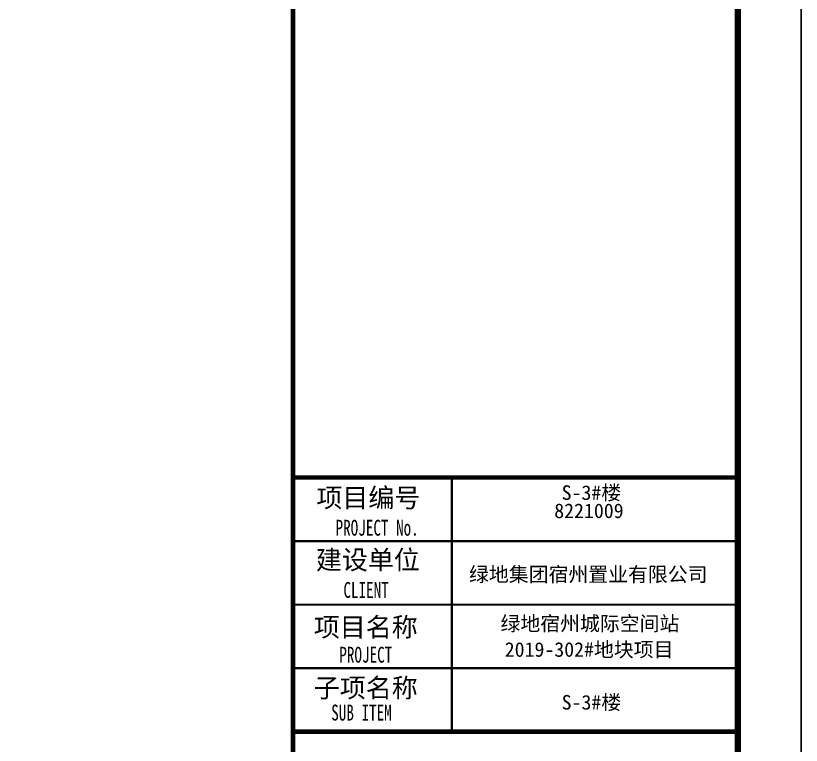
# Model space of a CAD drawing. Extents: x 1188826 to 1909461, y 608442 to 1651179.
# Drawn here: x 1705893 to 1718257, y 1024588 to 1036071 of the extents above; entities that cross this region are included whole.
import ezdxf

# ---------------------------------------------------------------- set-up
doc = ezdxf.new("R2010")
doc.units = 0
doc.header["$LTSCALE"] = 1000
doc.header["$MEASUREMENT"] = 0
doc.layers.add('WALL', color=9, linetype='Continuous', lineweight=40)
doc.layers.add('图签', color=147, linetype='Continuous', lineweight=18)
doc.layers.add('图框', color=140, linetype='Continuous')
doc.layers.add('图签文字', color=147, linetype='Continuous')
doc.styles.add('宋体', font='', dxfattribs={"height": 50})
doc.styles.add('建筑图签-1', font='simhei.ttf', dxfattribs={"width": 0.7})
doc.styles.get('宋体').set_extended_font_data('SimSun')

# ---------------------------------------------------------------- blocks, each defined once
blk = doc.blocks.new('12414151231')
at = {"layer": '图框'}
for points, const_width in [([(-7000, 0), (-7000, 40000)], 70), ([(-7000, 17700), (0, 17700)], 70), ([(-7000, 17700), (0, 17700)], 70), ([(-4500, 13700), (-4500, 17700)], 35), ([(-7000, 16700), (0, 16700)], 35), ([(-7000, 15700), (0, 15700)], 35), ([(-7000, 14700), (0, 14700)], 35), ([(0, 13700), (-7000, 13700)], 70)]:
    blk.add_lwpolyline(points, dxfattribs=dict(at, const_width=const_width))
at = {"layer": '图签', "color": 2, "style": '宋体'}
for s, height, p in [('S-3#楼', 229.3, (-2771, 17348)), ('8221009 ', 229.3, (-2888, 17062)), ('绿地集团宿州置业有限公司', 229.34, (-4229, 16062)), ('绿地宿州城际空间站', 229.3, (-3734, 15288)), ('2019-302#地块项目', 229.34, (-3667, 14879)), ('S-3#楼', 229.3, (-2771, 14048))]:
    blk.add_text(s, height=height, dxfattribs=at).set_placement(p)
at = {"layer": '图签文字', "color": 7, "style": '建筑图签-1'}
for s, p in [('项目编号', (-6632, 17232)), ('建设单位', (-6640, 16255)), ('项目名称', (-6673, 15197)), ('子项名称', (-6673, 14240))]:
    blk.add_text(s, height=300, dxfattribs=at).set_placement(p)
at = {"layer": '图签文字', "style": '建筑图签-1', "width": 0.7}
for s, p in [('PROJECT No.', (-6330, 16785, -1799)), ('CLIENT', (-6206, 15806)), ('PROJECT', (-6271, 14787)), ('SUB ITEM', (-6398, 13876))]:
    blk.add_text(s, height=250, dxfattribs=at).set_placement(p)

msp = doc.modelspace()

# ---------------------------------------------------------------- linework, layer by layer
at = {"layer": '图框'}
msp.add_lwpolyline([(1643957, 1010102), (1718257, 1010102), (1718257, 1052102), (1643957, 1052102)], close=True, dxfattribs=at)
at = {"layer": '图框', "const_width": 100}
msp.add_lwpolyline([(1646457, 1011102), (1717257, 1011102), (1717257, 1051102), (1646457, 1051102)], close=True, dxfattribs=at)

# ---------------------------------------------------------------- block references
at = {"layer": 'WALL'}
msp.add_blockref('12414151231', (1717257, 1011102), dxfattribs=at)

doc.saveas('drawing.dxf')
